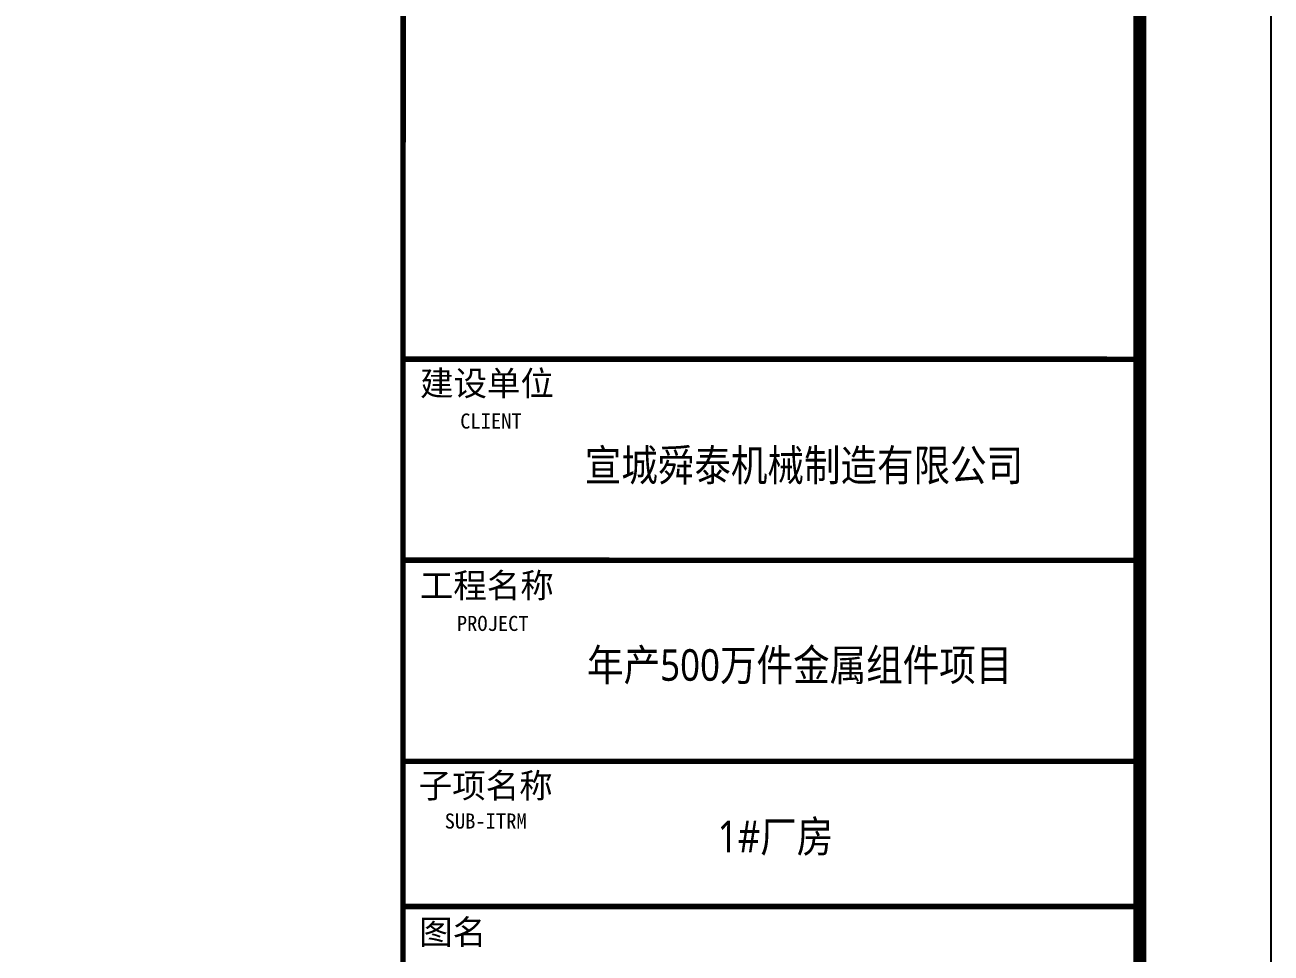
# Model space of a CAD drawing. Extents: x -4407041 to 173436, y -470270 to -29437.
# Drawn here: x -499623 to -475896, y -247442 to -229783 of the extents above; entities that cross this region are included whole.
import ezdxf
from ezdxf.enums import TextEntityAlignment as Align

# ---------------------------------------------------------------- set-up
doc = ezdxf.new("R2010")
doc.units = 0
doc.header["$LTSCALE"] = 1000
doc.header["$MEASUREMENT"] = 0
for name, color, linetype in [('46', 7, 'Continuous'), ('PUB_TEXT', 7, 'Continuous'), ('PUB_TITLE', 4, 'Continuous'), ('TWT_TITLE', 7, 'Continuous')]:
    doc.layers.add(name, color=color, linetype=linetype)
doc.styles.add('-黑体', font='msyh.ttf', dxfattribs={"width": 0.8})
doc.styles.add('TQ', font='')
doc.styles.get('TQ').set_extended_font_data('SimSun')

msp = doc.modelspace()

# ---------------------------------------------------------------- linework, layer by layer
at = {"layer": 'PUB_TITLE', "color": 4, "lineweight": 40, "const_width": 106.2, "elevation": 0}
for points in [[(-492420.4, -189686.1), (-492426.6, -289685.5)], [(-492420.4, -189686.1), (-492426.6, -289685.5)], [(-492423.3, -236143.4), (-478398.4, -236144.3)], [(-492423.5, -239968.4), (-478398.6, -239969.3)], [(-492423.8, -243793.4), (-478398.9, -243794.3)], [(-492424, -246555.9), (-478399, -246556.7)]]:
    msp.add_lwpolyline(points, dxfattribs=at)
at = {"layer": 'TWT_TITLE'}
msp.add_lwpolyline([(-661645.5, -292186.9), (-475895.5, -292186.9), (-475895.5, -187186.9), (-661645.5, -187186.9)], close=True, dxfattribs=at)
at = {"layer": 'TWT_TITLE', "const_width": 250}
msp.add_lwpolyline([(-655395.5, -289686.9), (-478395.5, -289686.9), (-478395.5, -189686.9), (-655395.5, -189686.9)], close=True, dxfattribs=at)
at = {"layer": 'TWT_TITLE', "const_width": 200}
msp.add_lwpolyline([(-478395.5, -289686.9), (-478395.5, -189686.9)], dxfattribs=at)

# ---------------------------------------------------------------- texts
at = {"layer": '46', "linetype": 'Continuous', "style": '-黑体', "width": 0.85}
for s, p in [('宣城舜泰机械制造有限公司', (-484790, -238461.3, -69.6)), ('年产500万件金属组件项目', (-484871, -242260.9, -69.6)), ('1#厂房', (-485331.4, -245524.5, 0))]:
    msp.add_text(s, height=600, dxfattribs=at).set_placement(p, align=Align.CENTER)
at = {"layer": 'PUB_TEXT', "color": 4, "attachment_point": 1, "rotation": 359.99644, "style": 'TQ'}
for s, insert, char_height, width in [('建设单位', (-492099.6, -236368.1, 0), 467.5, 2779.484), ('CLIENT', (-491334.5, -237175.6, 0), 286.87, 5998.841), ('工程名称', (-492103.6, -240213.7, 0), 467.5, 2779.484), ('PROJECT', (-491398.6, -241026.1, 0), 286.87, 5998.841), ('子项名称', (-492124.2, -244021.4, 0), 467.5, 2779.484), ('SUB-ITRM', (-491630.3, -244786.1, 0), 286.87, 5998.841), ('图名', (-492116.8, -246808.2, 0), 467.5, 2779.484)]:
    msp.add_mtext(s, dxfattribs=dict(at, insert=insert, char_height=char_height, width=width))

doc.saveas('drawing.dxf')
